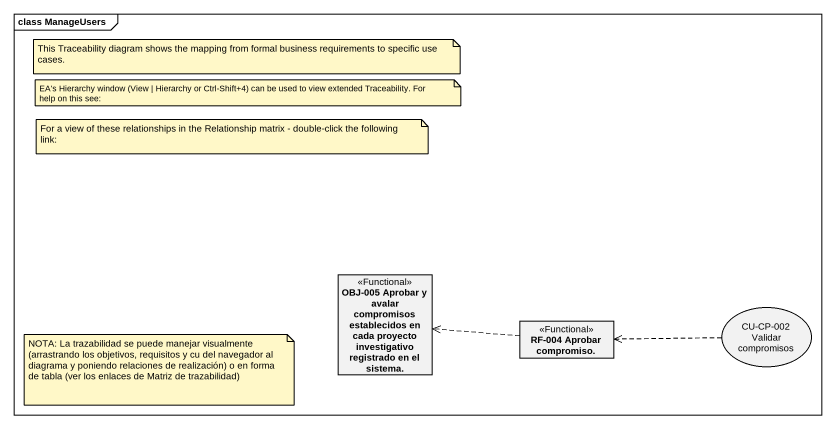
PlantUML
@startuml
mainframe class ManageUsers
allowmixing
hide circle
hide empty members
class "OBJ-005 Aprobar y avalar compromisos establecidos en cada proyecto investigativo registrado en el sistema." as OBJ_005_Aprobar_y_avalar <<Functional>>
class "RF-004 Aprobar compromiso." as RF_004_Aprobar_compromiso <<Functional>>
usecase "CU-CP-002 Validar compromisos" as CU_CP_002_Validar
RF_004_Aprobar_compromiso .left.> OBJ_005_Aprobar_y_avalar
CU_CP_002_Validar .left.> RF_004_Aprobar_compromiso
note as N1
  This Traceability diagram shows the mapping from formal business requirements to specific use cases.
end note
note as N2
  EA's Hierarchy window (View | Hierarchy or Ctrl-Shift+4) can be used to view extended Traceability. For help on this see:
end note
note as N3
  For a view of these relationships in the Relationship matrix - double-click the following link:
end note
note as N4
  NOTA: La trazabilidad se puede manejar visualmente (arrastrando los objetivos, requisitos y cu del navegador al diagrama y poniendo relaciones de realización) o en forma de tabla (ver los enlaces de Matriz de trazabilidad)
end note
@enduml
